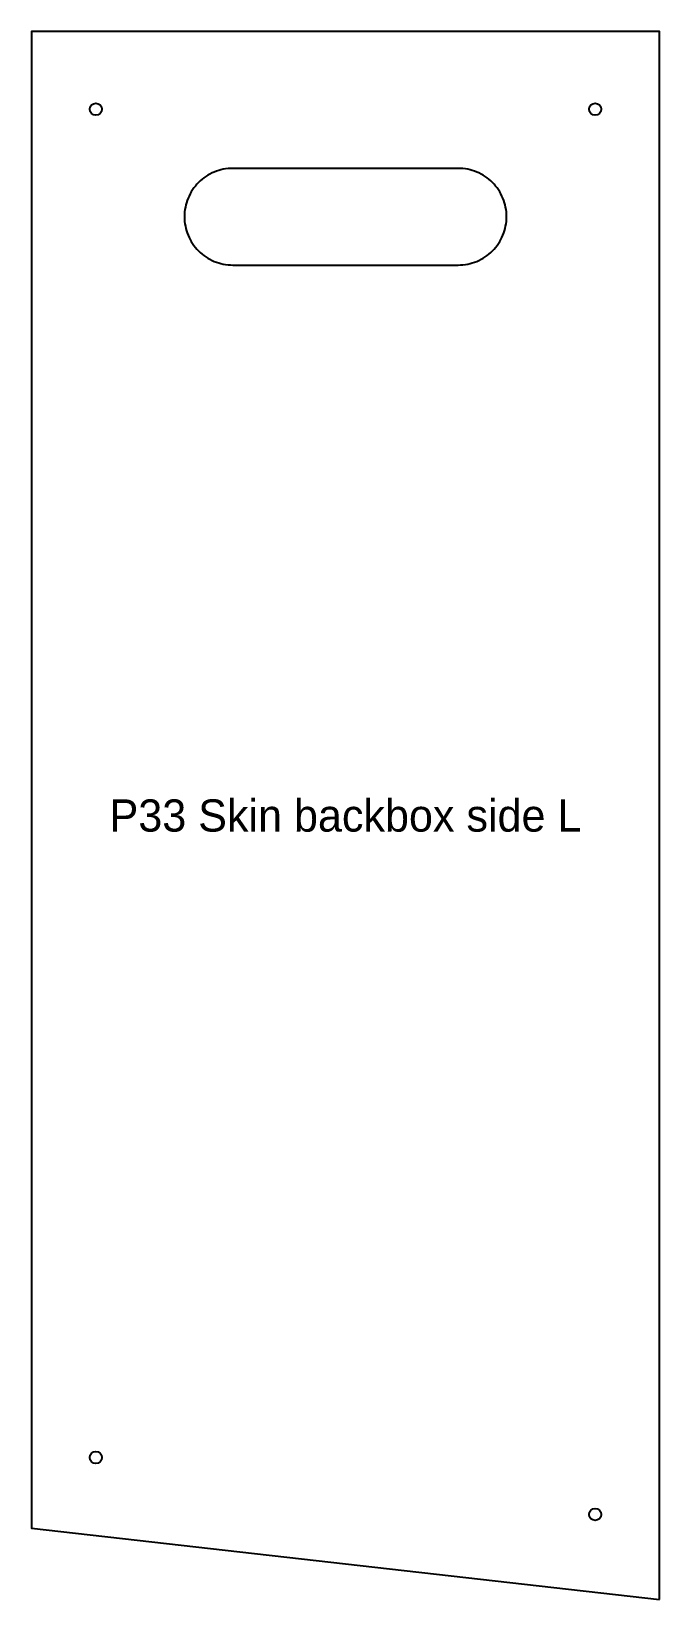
# Model space of a CAD drawing. Header units: millimetres. Extents: x 0 to 234, y 0 to 584.
import ezdxf
from ezdxf.enums import TextEntityAlignment as Align

# ---------------------------------------------------------------- set-up
doc = ezdxf.new("R2010")
doc.units = ezdxf.units.MM
for name, color, linetype in [('CUT_INSIDE', 5, 'Continuous'), ('CUT_OUTSIDE', 1, 'Continuous'), ('NOTES', 7, 'Continuous')]:
    doc.layers.add(name, color=color, linetype=linetype)

msp = doc.modelspace()

# ---------------------------------------------------------------- linework, layer by layer
at = {"layer": 'CUT_INSIDE'}
msp.add_lwpolyline([(159, 496.88), (159.88, 496.9), (160.76, 496.97), (161.64, 497.07), (162.51, 497.23), (163.37, 497.42), (164.23, 497.65), (165.06, 497.93), (165.89, 498.25), (166.7, 498.61), (167.49, 499.01), (168.25, 499.44), (169, 499.91), (169.72, 500.42), (170.42, 500.97), (171.09, 501.54), (171.73, 502.15), (172.34, 502.79), (172.91, 503.46), (173.46, 504.16), (173.97, 504.88), (174.44, 505.63), (174.87, 506.39), (175.27, 507.18), (175.63, 507.99), (175.95, 508.82), (176.22, 509.65), (176.46, 510.51), (176.65, 511.37), (176.81, 512.24), (176.91, 513.12), (176.98, 514), (177, 514.88), (176.98, 515.76), (176.91, 516.64), (176.81, 517.52), (176.65, 518.39), (176.46, 519.25), (176.22, 520.1), (175.95, 520.94), (175.63, 521.77), (175.27, 522.58), (174.87, 523.36), (174.44, 524.13), (173.97, 524.88), (173.46, 525.6), (172.91, 526.3), (172.34, 526.97), (171.73, 527.61), (171.09, 528.22), (170.42, 528.79), (169.72, 529.34), (169, 529.85), (168.25, 530.32), (167.49, 530.75), (166.7, 531.15), (165.89, 531.51), (165.06, 531.83), (164.23, 532.1), (163.37, 532.34), (162.51, 532.53), (161.64, 532.68), (160.76, 532.79), (159.88, 532.86), (159, 532.88), (75, 532.88), (74.12, 532.86), (73.24, 532.79), (72.36, 532.68), (71.49, 532.53), (70.63, 532.34), (69.77, 532.1), (68.94, 531.83), (68.11, 531.51), (67.3, 531.15), (66.51, 530.75), (65.75, 530.32), (65, 529.85), (64.28, 529.34), (63.58, 528.79), (62.91, 528.22), (62.27, 527.61), (61.66, 526.97), (61.09, 526.3), (60.54, 525.6), (60.03, 524.88), (59.56, 524.13), (59.13, 523.36), (58.73, 522.58), (58.37, 521.77), (58.05, 520.94), (57.78, 520.1), (57.54, 519.25), (57.35, 518.39), (57.19, 517.52), (57.09, 516.64), (57.02, 515.76), (57, 514.88), (57.02, 514), (57.09, 513.12), (57.19, 512.24), (57.35, 511.37), (57.54, 510.51), (57.78, 509.65), (58.05, 508.82), (58.37, 507.99), (58.73, 507.18), (59.13, 506.39), (59.56, 505.63), (60.03, 504.88), (60.54, 504.16), (61.09, 503.46), (61.66, 502.79), (62.27, 502.15), (62.91, 501.54), (63.58, 500.97), (64.28, 500.42), (65, 499.91), (65.75, 499.44), (66.51, 499.01), (67.3, 498.61), (68.11, 498.25), (68.94, 497.93), (69.77, 497.65), (70.63, 497.42), (71.49, 497.23), (72.36, 497.07), (73.24, 496.97), (74.12, 496.9), (75, 496.88), (159, 496.88)], close=True, dxfattribs=at)
for centre in [(24, 554.88), (210, 554.88), (24, 52.92), (210, 31.73)]:
    msp.add_circle(centre, 2.25, dxfattribs=at)
at = {"layer": 'CUT_OUTSIDE'}
msp.add_lwpolyline([(234, 0), (234, 583.88), (0, 583.88), (0, 26.66), (234, 0)], close=True, dxfattribs=at)

# ---------------------------------------------------------------- texts
at = {"layer": 'NOTES'}
msp.add_text('P33 Skin backbox side L', height=12, dxfattribs=at).set_placement((117, 291.94), align=Align.MIDDLE_CENTER)

doc.saveas('drawing.dxf')
